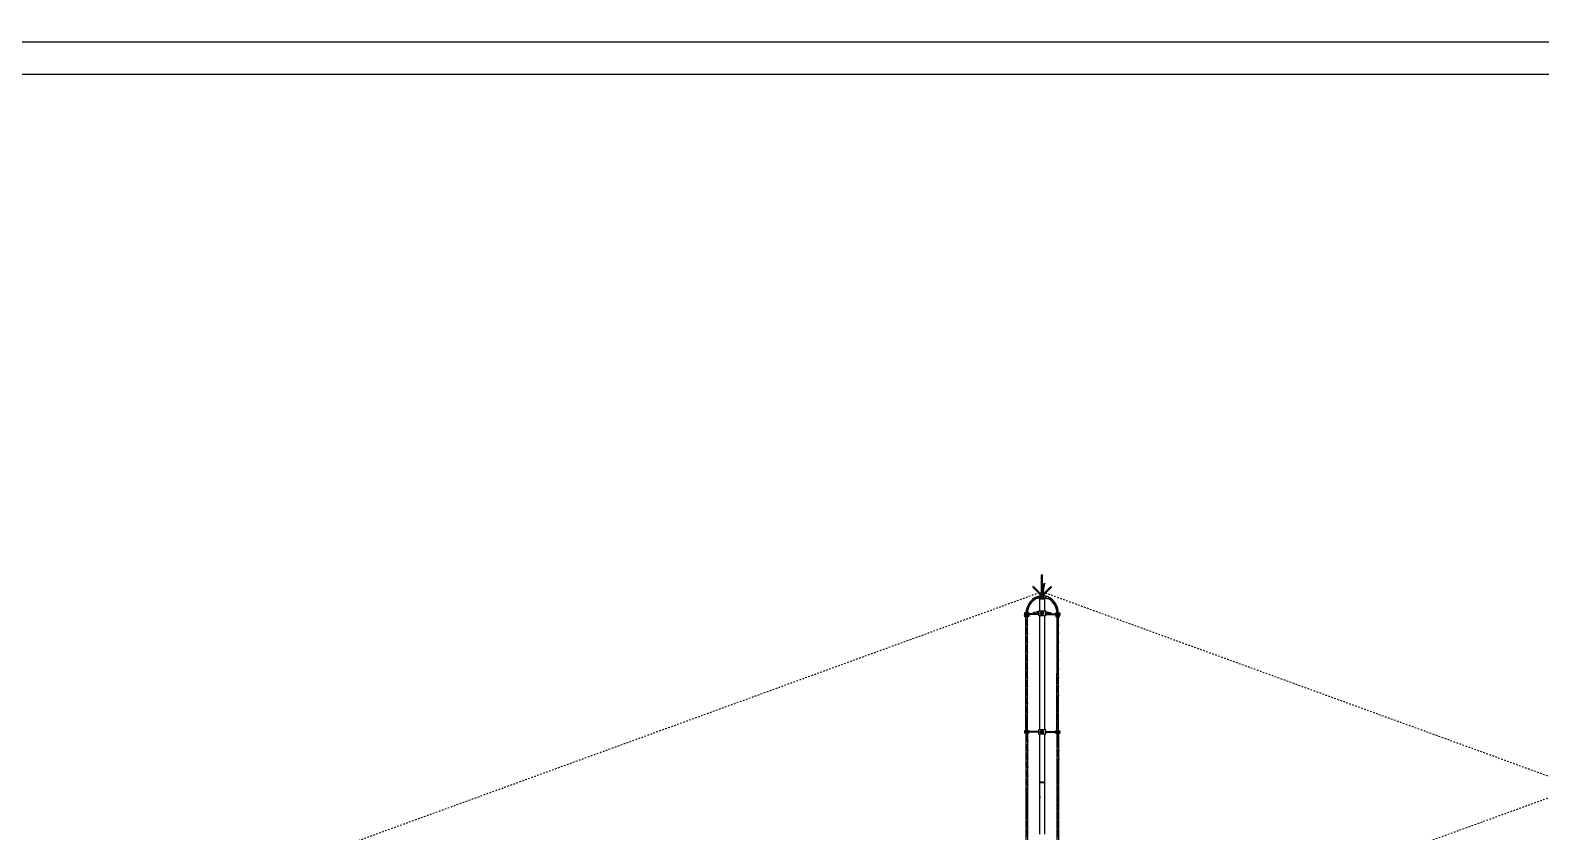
# Model space of a CAD drawing. Header units: millimetres. Extents: x -9869 to 940, y 100 to 694.
# Drawn here: x 334.6 to 429.9, y 249 to 299.6 of the extents above; entities that cross this region are included whole.
import ezdxf

# ---------------------------------------------------------------- set-up
doc = ezdxf.new("R2010")
doc.units = ezdxf.units.MM
doc.linetypes.add('DASHDOT2', pattern=[0.5, 0.25, -0.125, 0, -0.125])
doc.linetypes.add('DASHED', pattern=[0.75, 0.5, -0.25])
for name, color, linetype in [('_incêndio 240', 240, 'Continuous'), ('BSBAS--LC--', 1, 'DASHDOT2'), ('PAREDES', 7, 'Continuous')]:
    doc.layers.add(name, color=color, linetype=linetype)

# ---------------------------------------------------------------- blocks, each defined once
blk = doc.blocks.new('*X169')
at = {"color": 0}
for p, q in [((221.64, 187.65), (221.66, 187.65)), ((221.64, 187.62), (221.7, 187.62)), ((221.64, 187.58), (221.76, 187.58)), ((221.64, 187.54), (222.58, 187.54)), ((221.64, 187.5), (222.58, 187.5)), ((221.64, 187.47), (222.58, 187.47)), ((221.64, 187.43), (222.58, 187.43)), ((221.64, 187.39), (222.58, 187.39)), ((221.97, 187.58), (222.25, 187.58)), ((222.03, 187.62), (222.19, 187.62)), ((222.07, 187.65), (222.15, 187.65)), ((222.1, 187.69), (222.12, 187.69)), ((222.46, 187.58), (222.58, 187.58)), ((222.52, 187.62), (222.58, 187.62)), ((222.56, 187.65), (222.58, 187.65))]:
    blk.add_line(p, q, dxfattribs=at)
blk = doc.blocks.new('*X170')
at = {"color": 0, "linetype": 'ByBlock'}
for p, q in [((387.03, 152.6), (387.03, 152.67)), ((387.04, 152.6), (387.04, 152.67)), ((387.05, 152.6), (387.05, 152.67)), ((387.07, 152.6), (387.07, 152.67)), ((387.08, 152.6), (387.08, 152.67))]:
    blk.add_line(p, q, dxfattribs=at)

msp = doc.modelspace()

# ---------------------------------------------------------------- linework, layer by layer
at = {"layer": '_incêndio 240'}
for p, q in [((398.393, 264.13), (398.393, 265.206)), ((398.451, 264.13), (398.451, 265.206)), ((398.167, 264.124), (397.854, 264.436)), ((398.213, 264.16), (397.896, 264.478)), ((398.167, 264.124), (398.331, 263.96)), ((398.225, 263.893), (398.203, 263.759)), ((398.373, 264.001), (398.207, 264.167)), ((398.322, 263.969), (398.306, 263.956)), ((398.306, 263.956), (398.306, 263.91)), ((398.306, 263.919), (398.306, 263.909)), ((398.364, 264.13), (398.48, 264.13)), ((398.364, 264.014), (398.364, 264.13)), ((398.364, 264.014), (398.48, 264.014)), ((398.42, 263.922), (398.42, 263.798)), ((398.449, 264.232), (398.535, 264.673)), ((398.47, 264.001), (398.636, 264.167)), ((398.507, 264.228), (398.48, 264.087)), ((398.48, 264.014), (398.48, 264.13)), ((398.507, 264.228), (398.592, 264.661)), ((398.676, 264.124), (398.512, 263.96)), ((398.522, 263.97), (398.534, 263.956)), ((398.534, 263.956), (398.534, 263.91)), ((398.63, 264.16), (398.947, 264.478)), ((398.639, 263.893), (398.66, 263.759)), ((398.676, 264.124), (398.988, 264.437)), ((397.51, 263.235), (397.443, 262.831)), ((397.586, 263.418), (397.536, 263.082)), ((397.693, 263.56), (397.693, 263.414)), ((397.918, 263.762), (397.896, 263.628)), ((398.062, 263.844), (398.041, 263.71)), ((398.268, 263.712), (398.581, 263.712)), ((398.268, 263.712), (398.268, 262.932)), ((398.31, 263.719), (398.31, 263.792)), ((398.529, 263.719), (398.31, 263.719)), ((398.529, 263.789), (398.529, 263.719)), ((398.581, 263.712), (398.581, 262.932)), ((398.802, 263.844), (398.823, 263.71)), ((398.946, 263.762), (398.968, 263.628)), ((399.171, 263.56), (399.171, 263.414)), ((399.278, 263.418), (399.328, 263.082)), ((399.354, 263.235), (399.421, 262.831)), ((397.599, 262.831), (397.316, 262.831)), ((397.599, 262.826), (397.316, 262.826)), ((397.316, 262.795), (397.599, 262.795)), ((397.331, 262.78), (397.316, 262.795)), ((397.331, 262.73), (397.316, 262.715)), ((397.316, 262.715), (397.599, 262.715)), ((397.599, 262.684), (397.316, 262.684)), ((397.599, 262.679), (397.316, 262.679)), ((397.583, 262.78), (397.333, 262.78)), ((397.583, 262.73), (397.333, 262.73)), ((397.405, 255.408), (397.407, 262.679)), ((397.5, 262.609), (397.405, 262.03)), ((397.5, 262.108), (397.405, 261.529)), ((397.419, 262.679), (397.407, 262.611)), ((397.51, 255.408), (397.5, 262.679)), ((397.583, 262.78), (397.599, 262.795)), ((398.204, 262.78), (397.583, 262.78)), ((398.204, 262.73), (397.583, 262.73)), ((397.583, 262.73), (397.599, 262.715)), ((398.204, 262.924), (397.865, 262.832)), ((397.865, 262.832), (397.878, 262.784)), ((397.878, 262.784), (398.204, 262.868)), ((398.196, 262.932), (398.196, 262.679)), ((398.279, 262.932), (398.196, 262.932)), ((398.196, 262.679), (398.279, 262.679)), ((398.268, 262.679), (398.268, 255.454)), ((398.423, 262.932), (398.269, 262.932)), ((398.269, 262.679), (398.423, 262.679)), ((398.327, 262.823), (398.29, 262.823)), ((398.29, 262.823), (398.318, 262.823)), ((398.29, 262.823), (398.29, 262.786)), ((398.29, 262.786), (398.29, 262.823)), ((398.29, 262.786), (398.327, 262.786)), ((398.297, 262.823), (398.297, 262.786)), ((398.303, 262.823), (398.303, 262.786)), ((398.309, 262.823), (398.309, 262.786)), ((398.315, 262.823), (398.315, 262.786)), ((398.318, 262.823), (398.327, 262.823)), ((398.32, 262.823), (398.32, 262.786)), ((398.37, 262.85), (398.327, 262.85)), ((398.327, 262.85), (398.327, 262.76)), ((398.371, 262.833), (398.327, 262.833)), ((398.371, 262.778), (398.327, 262.778)), ((398.327, 262.76), (398.371, 262.76)), ((398.372, 262.679), (398.372, 262.932)), ((398.423, 262.932), (398.423, 262.679)), ((398.592, 262.932), (398.423, 262.932)), ((398.423, 262.679), (398.592, 262.679)), ((398.472, 262.849), (398.52, 262.849)), ((398.52, 262.777), (398.472, 262.777)), ((398.52, 262.759), (398.472, 262.759)), ((398.473, 262.932), (398.473, 262.679)), ((398.52, 262.831), (398.473, 262.831)), ((398.52, 262.849), (398.52, 262.759)), ((398.581, 262.679), (398.581, 255.454)), ((398.66, 262.932), (398.592, 262.932)), ((398.592, 262.679), (398.66, 262.679)), ((398.66, 262.679), (398.66, 262.932)), ((398.66, 262.924), (398.999, 262.832)), ((398.986, 262.784), (398.66, 262.868)), ((398.66, 262.78), (399.28, 262.78)), ((398.66, 262.73), (399.28, 262.73)), ((398.999, 262.832), (398.986, 262.784)), ((399.265, 262.831), (399.548, 262.831)), ((399.265, 262.826), (399.548, 262.826)), ((399.548, 262.795), (399.265, 262.795)), ((399.28, 262.78), (399.265, 262.795)), ((399.28, 262.73), (399.265, 262.715)), ((399.548, 262.715), (399.265, 262.715)), ((399.265, 262.684), (399.548, 262.684)), ((399.265, 262.679), (399.548, 262.679)), ((399.28, 262.73), (399.531, 262.73)), ((399.281, 262.78), (399.531, 262.78)), ((399.354, 255.408), (399.364, 262.679)), ((399.364, 262.609), (399.459, 262.03)), ((399.364, 262.108), (399.459, 261.529)), ((399.445, 262.679), (399.457, 262.611)), ((399.459, 255.408), (399.457, 262.679)), ((399.533, 262.78), (399.548, 262.795)), ((399.533, 262.73), (399.548, 262.715)), ((397.5, 261.535), (397.407, 260.968)), ((399.364, 261.535), (399.457, 260.968)), ((397.505, 261.004), (397.407, 260.407)), ((397.5, 260.387), (397.407, 259.821)), ((399.359, 261.004), (399.457, 260.407)), ((399.364, 260.387), (399.457, 259.821)), ((397.504, 259.335), (397.403, 258.723)), ((397.506, 259.884), (397.405, 259.272)), ((399.352, 259.335), (399.453, 258.723)), ((399.354, 259.884), (399.455, 259.272)), ((397.5, 258.237), (397.4, 257.624)), ((397.502, 258.786), (397.401, 258.173)), ((399.348, 258.237), (399.449, 257.624)), ((399.35, 258.786), (399.451, 258.173)), ((397.498, 257.688), (397.398, 257.075)), ((399.346, 257.688), (399.447, 257.075)), ((397.494, 256.59), (397.394, 255.977)), ((397.496, 257.139), (397.396, 256.526)), ((399.342, 256.59), (399.443, 255.977)), ((399.344, 257.139), (399.445, 256.526)), ((397.599, 255.408), (397.316, 255.408)), ((397.599, 255.402), (397.316, 255.403)), ((397.316, 255.372), (397.599, 255.372)), ((397.331, 255.357), (397.316, 255.372)), ((397.583, 255.357), (397.333, 255.357)), ((397.492, 256.041), (397.392, 255.428)), ((397.583, 255.357), (397.599, 255.372)), ((398.204, 255.357), (397.583, 255.357)), ((398.196, 255.454), (398.196, 255.201)), ((398.279, 255.454), (398.196, 255.454)), ((398.423, 255.454), (398.269, 255.454)), ((398.327, 255.345), (398.29, 255.345)), ((398.29, 255.345), (398.318, 255.345)), ((398.29, 255.345), (398.29, 255.308)), ((398.29, 255.308), (398.29, 255.345)), ((398.297, 255.345), (398.297, 255.308)), ((398.303, 255.345), (398.303, 255.308)), ((398.309, 255.345), (398.309, 255.308)), ((398.315, 255.345), (398.315, 255.308)), ((398.318, 255.345), (398.327, 255.345)), ((398.32, 255.345), (398.32, 255.309)), ((398.327, 255.373), (398.327, 255.283)), ((398.37, 255.372), (398.327, 255.372)), ((398.371, 255.355), (398.327, 255.355)), ((398.371, 255.454), (398.474, 255.454)), ((398.372, 255.201), (398.372, 255.454)), ((398.423, 255.454), (398.423, 255.201)), ((398.592, 255.454), (398.423, 255.454)), ((398.472, 255.371), (398.52, 255.371)), ((398.473, 255.454), (398.473, 255.201)), ((398.473, 255.354), (398.52, 255.354)), ((398.52, 255.371), (398.52, 255.282)), ((398.66, 255.454), (398.592, 255.454)), ((398.66, 255.201), (398.66, 255.454)), ((398.66, 255.357), (399.28, 255.357)), ((399.265, 255.408), (399.548, 255.408)), ((399.265, 255.402), (399.548, 255.403)), ((399.548, 255.372), (399.265, 255.372)), ((399.28, 255.357), (399.265, 255.372)), ((399.281, 255.357), (399.531, 255.357)), ((399.341, 256.041), (399.441, 255.428)), ((399.533, 255.357), (399.548, 255.372)), ((397.331, 255.307), (397.316, 255.291)), ((397.316, 255.291), (397.599, 255.291)), ((397.599, 255.261), (397.316, 255.261)), ((397.599, 255.256), (397.316, 255.256)), ((397.583, 255.307), (397.333, 255.307)), ((397.405, 255.256), (397.405, 248.506)), ((397.504, 255.256), (397.405, 254.657)), ((397.412, 255.256), (397.405, 255.218)), ((397.523, 254.76), (397.423, 254.147)), ((397.51, 255.256), (397.51, 248.506)), ((398.204, 255.306), (397.583, 255.307)), ((397.583, 255.307), (397.599, 255.291)), ((398.196, 255.201), (398.279, 255.201)), ((398.268, 255.201), (398.268, 248.878)), ((398.269, 255.201), (398.423, 255.201)), ((398.29, 255.308), (398.327, 255.308)), ((398.371, 255.3), (398.327, 255.3)), ((398.327, 255.283), (398.371, 255.282)), ((398.423, 255.201), (398.592, 255.201)), ((398.472, 255.299), (398.52, 255.299)), ((398.52, 255.282), (398.472, 255.282)), ((398.581, 255.201), (398.581, 248.878)), ((398.592, 255.201), (398.66, 255.201)), ((398.66, 255.306), (399.28, 255.307)), ((399.28, 255.307), (399.265, 255.291)), ((399.548, 255.291), (399.265, 255.291)), ((399.265, 255.261), (399.548, 255.261)), ((399.265, 255.256), (399.548, 255.256)), ((399.28, 255.307), (399.531, 255.307)), ((399.354, 255.256), (399.354, 248.506)), ((399.36, 255.256), (399.459, 254.657)), ((399.372, 254.76), (399.472, 254.147)), ((399.452, 255.256), (399.459, 255.218)), ((399.459, 255.256), (399.459, 248.506)), ((399.533, 255.307), (399.548, 255.291)), ((397.519, 253.662), (397.419, 253.049)), ((397.521, 254.211), (397.421, 253.598)), ((399.368, 253.662), (399.468, 253.049)), ((399.37, 254.211), (399.47, 253.598)), ((397.516, 252.564), (397.415, 251.951)), ((397.518, 253.113), (397.417, 252.5)), ((399.364, 252.564), (399.464, 251.951)), ((399.366, 253.113), (399.466, 252.5)), ((397.514, 252.015), (397.413, 251.402)), ((399.362, 252.015), (399.462, 251.402)), ((397.51, 250.917), (397.409, 250.304)), ((397.512, 251.466), (397.411, 250.853)), ((399.358, 250.917), (399.459, 250.304)), ((399.36, 251.466), (399.461, 250.853)), ((397.508, 250.367), (397.407, 249.755)), ((397.51, 249.818), (397.407, 249.194)), ((399.354, 249.818), (399.457, 249.194)), ((399.356, 250.367), (399.457, 249.755)), ((397.51, 249.257), (397.407, 248.633)), ((399.354, 249.257), (399.457, 248.633))]:
    msp.add_line(p, q, dxfattribs=at)
for points in [[(398.451, 265.205), (398.421, 265.256), (398.392, 265.205)], [(397.854, 264.436), (397.896, 264.478), (397.839, 264.493)], [(398.592, 264.661), (398.535, 264.673), (398.573, 264.717)], [(398.988, 264.437), (398.947, 264.478), (399.003, 264.493)], [(397.566, 262.676), (397.566, 262.588), (397.337, 262.588), (397.337, 262.676)], [(399.298, 262.676), (399.298, 262.588), (399.527, 262.588), (399.527, 262.676)]]:
    msp.add_lwpolyline(points, close=True, dxfattribs=at)
for points in [[(397.947, 263.782), (397.991, 263.807), (398.029, 263.828), (398.063, 263.843), (398.092, 263.855), (398.119, 263.864), (398.142, 263.871), (398.164, 263.877), (398.184, 263.882), (398.203, 263.887), (398.222, 263.892), (398.24, 263.897), (398.258, 263.901), (398.275, 263.905), (398.291, 263.908), (398.307, 263.909), (398.322, 263.91)], [(398.364, 264.014), (398.362, 264.012)], [(398.482, 264.012), (398.48, 264.014)], [(398.917, 263.782), (398.873, 263.807), (398.835, 263.828), (398.801, 263.843), (398.771, 263.855), (398.745, 263.864), (398.722, 263.871), (398.7, 263.877), (398.68, 263.882), (398.661, 263.887), (398.642, 263.892), (398.624, 263.897), (398.606, 263.901), (398.589, 263.905), (398.573, 263.908), (398.557, 263.909), (398.542, 263.91)], [(398.33, 263.799), (398.303, 263.792), (398.281, 263.786), (398.262, 263.78), (398.246, 263.774), (398.231, 263.769), (398.219, 263.765), (398.208, 263.762), (398.198, 263.759), (398.188, 263.757), (398.178, 263.756), (398.166, 263.754), (398.153, 263.753), (398.136, 263.75), (398.116, 263.747), (398.091, 263.742), (398.061, 263.735)], [(398.534, 263.799), (398.56, 263.792), (398.583, 263.786), (398.602, 263.78), (398.618, 263.774), (398.632, 263.769), (398.645, 263.765), (398.656, 263.762), (398.666, 263.759), (398.676, 263.757), (398.686, 263.756), (398.698, 263.754), (398.711, 263.753), (398.728, 263.75), (398.748, 263.747), (398.773, 263.742), (398.803, 263.735)]]:
    msp.add_lwpolyline(points, dxfattribs=at)
for centre, radius, start, end in [((398.363, 263.896), 0.0613, 20.22536, 157.80203), ((398.302, 263.853), 0.0604, 296.97642, 71.0531), ((398.34, 263.992), 0.0337, 255.31958, 16.18306), ((398.475, 263.896), 0.0613, 20.22536, 157.80203), ((398.503, 263.992), 0.0337, 163.83398, 284.69745), ((398.562, 263.853), 0.0604, 108.9469, 243.02358), ((398.582, 262.793), 1.175, 122.71733, 178.17775), ((398.545, 262.809), 1.045, 117.56998, 178.79527), ((398.363, 263.826), 0.0632, 205.78034, 212.3471), ((398.363, 263.826), 0.0632, 212.79056, 334.87771), ((398.477, 263.826), 0.0632, 205.78034, 324.50504), ((398.477, 263.826), 0.0632, 324.83654, 334.87771), ((398.319, 262.809), 1.045, 1.20473, 62.43002), ((398.282, 262.793), 1.175, 1.82225, 57.28267), ((397.334, 262.755), 0.0253, 94.0698, 265.91317), ((397.315, 262.828), 0.00282, 63.42643, 296.55654), ((397.315, 262.682), 0.00282, 63.42643, 296.55654), ((397.314, 262.811), 0.0153, 277.1165, 82.86647), ((397.314, 262.7), 0.0153, 277.1165, 82.86647), ((397.587, 262.755), 0.0254, 262.86647, 97.1165), ((397.601, 262.811), 0.0153, 97.1165, 262.86647), ((397.601, 262.699), 0.0153, 97.1165, 262.86647), ((397.6, 262.828), 0.00282, 243.42643, 116.55654), ((397.6, 262.682), 0.00282, 243.42643, 116.55654), ((397.824, 262.821), 0.0424, 284.68136, 15.37721), ((399.04, 262.821), 0.0424, 164.62279, 255.31864), ((399.277, 262.755), 0.0254, 82.8835, 277.13353), ((399.264, 262.828), 0.00282, 63.44346, 296.57357), ((399.264, 262.682), 0.00282, 63.44346, 296.57357), ((399.263, 262.811), 0.0153, 277.13353, 82.8835), ((399.263, 262.699), 0.0153, 277.13353, 82.8835), ((399.53, 262.755), 0.0253, 274.08683, 85.9302), ((399.55, 262.811), 0.0153, 97.13353, 262.8835), ((399.55, 262.7), 0.0153, 97.13353, 262.8835), ((399.549, 262.828), 0.00282, 243.44346, 116.57357), ((399.549, 262.682), 0.00282, 243.44346, 116.57357), ((397.334, 255.332), 0.0253, 94.0698, 265.91317), ((397.315, 255.405), 0.00282, 63.42643, 296.55654), ((397.314, 255.387), 0.0153, 277.1165, 82.86647), ((397.587, 255.332), 0.0254, 262.86647, 97.1165), ((397.601, 255.387), 0.0153, 97.1165, 262.86647), ((397.6, 255.405), 0.00282, 243.42643, 116.55654), ((399.277, 255.332), 0.0254, 82.8835, 277.13353), ((399.264, 255.405), 0.00282, 63.44346, 296.57357), ((399.263, 255.387), 0.0153, 277.13353, 82.8835), ((399.53, 255.332), 0.0253, 274.08683, 85.9302), ((399.55, 255.387), 0.0153, 97.13353, 262.8835), ((399.549, 255.405), 0.00282, 243.44346, 116.57357), ((397.315, 255.259), 0.00282, 63.42643, 296.55654), ((397.314, 255.276), 0.0153, 277.1165, 82.86647), ((397.601, 255.276), 0.0153, 97.1165, 262.86647), ((397.6, 255.259), 0.00282, 243.42643, 116.55654), ((399.264, 255.259), 0.00282, 63.44346, 296.57357), ((399.263, 255.276), 0.0153, 277.13353, 82.8835), ((399.55, 255.276), 0.0153, 97.13353, 262.8835), ((399.549, 255.259), 0.00282, 243.44346, 116.57357)]:
    msp.add_arc(centre, radius, start, end, dxfattribs=at)
for points in [[(397.566, 262.676), (397.337, 262.676), (397.566, 262.588), (397.337, 262.588)], [(399.298, 262.676), (399.527, 262.676), (399.298, 262.588), (399.527, 262.588)]]:
    msp.add_solid(points, dxfattribs=at)
at = {"layer": 'BSBAS--LC--', "linetype": 'DASHED', "ltscale": 0.035}
for p, q in [((398.432, 264.168), (253.439, 211.395)), ((466.198, 264.211), (321.205, 211.438)), ((398.432, 264.168), (543.425, 211.395))]:
    msp.add_line(p, q, dxfattribs=at)
at = {"layer": 'PAREDES'}
for p, q in [((681.891, 298.799), (209.224, 298.801)), ((683.923, 296.767), (207.191, 296.769))]:
    msp.add_line(p, q, dxfattribs=at)
msp.add_lwpolyline([(174.531, 296.769), (174.676, 558.02), (716.44, 412.608), (716.44, 296.767)], close=True, dxfattribs=at)

# ---------------------------------------------------------------- block references
at = {"layer": '_incêndio 240'}
for name, p, xscale, yscale, zscale, rotation in [('*X169', (346.737, 208.515), 0.2327217793386841, 0.2327217793386841, 0.04654435586761509, 0.008515691398429425), ('*X170', (202.944, 174.141), 0.5047632529398237, 0.5047632529398237, 0.1009526505880485, 0.008515691346840052)]:
    msp.add_blockref(name, p, dxfattribs=dict(at, xscale=xscale, yscale=yscale, zscale=zscale, rotation=rotation))

doc.saveas('drawing.dxf')
